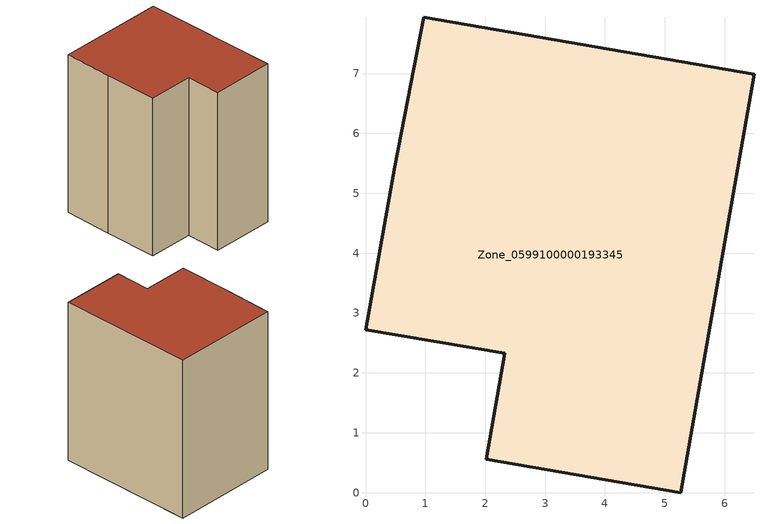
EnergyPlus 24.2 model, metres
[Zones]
Zone_0599100000193345
 floor ground (C_G): 0.97,7.94 6.49,6.99 5.27,0 2.02,0.56 2.33,2.33 0,2.72 0.49,5.44 z0
 wall outside (C_F): 2.33,2.33 2.02,0.56 5.27,0 6.49,6.99 0.97,7.94 0.49,5.44 0,2.72 2.33,2.33 z0:8.39
 roof outside (C_R): 6.49,6.99 0.97,7.94 0.49,5.44 0,2.72 2.33,2.33 2.02,0.56 5.27,0 z8.39
[BUILDING]
Pand.0599100000193345: North Axis=0; Terrain=City; Loads Convergence Tolerance Value=0.04; Temperature Convergence Tolerance Value=0.4; Solar Distribution=FullExterior; Maximum Number of Warmup Days=25; Minimum Number of Warmup Days=1
[Site:Location]
Rotterdam.The.Hague.AP_ZH_NLD Design_Conditions: Latitude=51.96; Longitude=4.45; Time Zone=1; Elevation=-4.5
[SITE:GROUNDTEMPERATURE:BUILDINGSURFACE]
18, 18, 18, 18, 18, 18, 18, 18, 18, 18, 18, 18
[MATERIAL] Thermal Absorptance=0.9; Solar Absorptance=0.7; Visible Absorptance=0.7
Name | Roughness | Thickness | Conductivity | Density | Specific Heat
G.TC.1975-1991 | MediumSmooth | 0.15 | 0.288461 | 540 | 1210
F.TC.1975-1991 | Rough | 0.3 | 0.230769 | 1920 | 840
R.TC.1975-1991 | MediumRough | 0.2 | 0.153846 | 1500 | 1000
[CONSTRUCTION]
C_G: G.TC.1975-1991
C_F: F.TC.1975-1991
C_R: R.TC.1975-1991
[ZONE]
Zone_0599100000193345: Type=1; Multiplier=1; Ceiling Height=Autocalculate; Volume=Autocalculate; Floor Area=autocalculate; Part of Total Floor Area=Yes
[ZONEINFILTRATION:DESIGNFLOWRATE]
Infil_Zone_0599100000193345: Zone or ZoneList or Space or SpaceList=Zone_0599100000193345; Schedule=AlwaysOn; Design Flow Rate Calculation Method=Flow/Area; Flow Rate per Floor Area=0.003; Constant Term Coefficient=1; Temperature Term Coefficient=0; Velocity Term Coefficient=0; Velocity Squared Term Coefficient=0
[HVACTEMPLATE:ZONE:IDEALLOADSAIRSYSTEM]
Zone_0599100000193345: Maximum Heating Supply Air Temperature=50; Minimum Cooling Supply Air Temperature=13; Maximum Heating Supply Air Humidity Ratio=0.0156; Minimum Cooling Supply Air Humidity Ratio=0.0077; Heating Limit=NoLimit; Cooling Limit=NoLimit; Dehumidification Control Type=ConstantSensibleHeatRatio; Cooling Sensible Heat Ratio=0.7; Dehumidification Setpoint=60; Humidification Control Type=None; Humidification Setpoint=30; Outdoor Air Method=None; Outdoor Air Flow Rate per Person=0.00944; Outdoor Air Flow Rate per Zone Floor Area=0; Outdoor Air Flow Rate per Zone=0; Demand Controlled Ventilation Type=None; Outdoor Air Economizer Type=NoEconomizer; Heat Recovery Type=None; Sensible Heat Recovery Effectiveness=0.7; Latent Heat Recovery Effectiveness=0.65
[ZONECONTROL:THERMOSTAT]
ThermostatControl_Zone_0599100000193345: Zone or ZoneList=Zone_0599100000193345; Control Type Schedule=DualSetpointControlType; Control 1=Thermostat_Zone_0599100000193345; Temperature Difference Between Cutout And Setpoint=0
[THERMOSTATSETPOINT:DUALSETPOINT]
Thermostat_Zone_0599100000193345: Heating Setpoint Temperature Schedule=HeatingSetpoint_Zone_0599100000193345; Cooling Setpoint Temperature Schedule=CoolingSetpoint_Zone_0599100000193345
[SCHEDULE:COMPACT]
HeatingSetpoint_Zone_0599100000193345: Through: 12/31, For: AllDays, Until: 24:00, 21
CoolingSetpoint_Zone_0599100000193345: Through: 12/31, For: AllDays, Until: 24:00, 24
DualSetpointControlType: Through: 12/31, For: AllDays, Until: 24:00, 4
AlwaysOn: Through: 12/31, For: AllDays, Until: 24:00, 1
